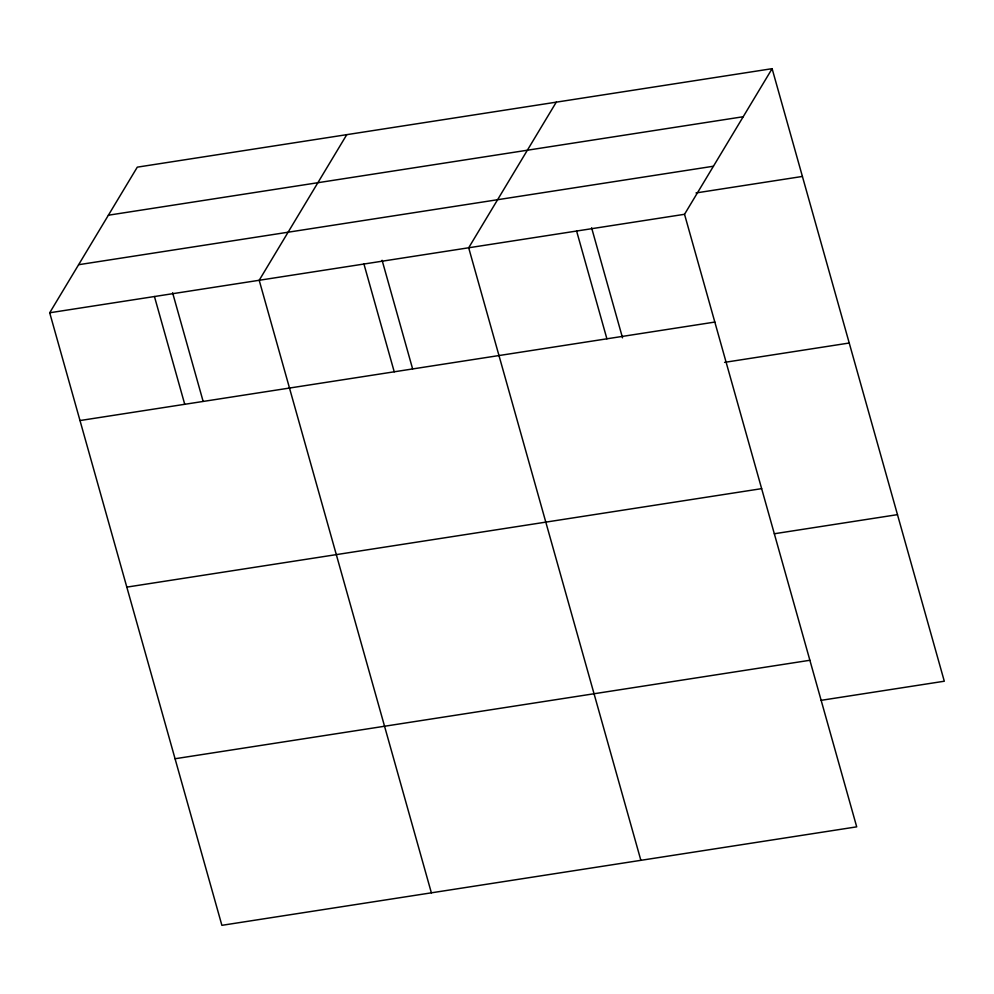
<?xml version="1.0" encoding="UTF-8"?>
<svg xmlns="http://www.w3.org/2000/svg" width="994" height="994" viewBox="0 0 994 994"><rect width="100%" height="100%" fill="white"/><g stroke="black" fill="none" stroke-linecap="round" stroke-linejoin="round"><path stroke-width="1.49" d="M772.114 68.673L684.531 214.294L856.704 826.846L221.886 925.327L49.7 312.775L137.296 167.154L772.114 68.673L944.3 681.225L821.181 700.323M346.782 134.65L259.198 280.271L431.371 892.823M556.28 102.158L468.683 247.779L640.869 860.332M108.383 215.213L743.214 116.733M78.601 264.715L713.431 166.234M696.011 192.948L802.406 176.447M49.7 312.775L684.531 214.294M79.992 420.549L714.823 322.068M724.589 362.363L849.236 343.017M126.822 587.119L761.64 488.65M774.351 533.753L897.483 514.643M175.056 758.745L809.886 660.277M591.592 227.775L622.53 337.836M576.607 231.043L606.899 338.805M382.094 260.279L412.609 368.849M363.941 264.031L394.233 371.806M172.596 292.77L203.124 401.34M154.443 296.523L184.735 404.297"/></g></svg>
